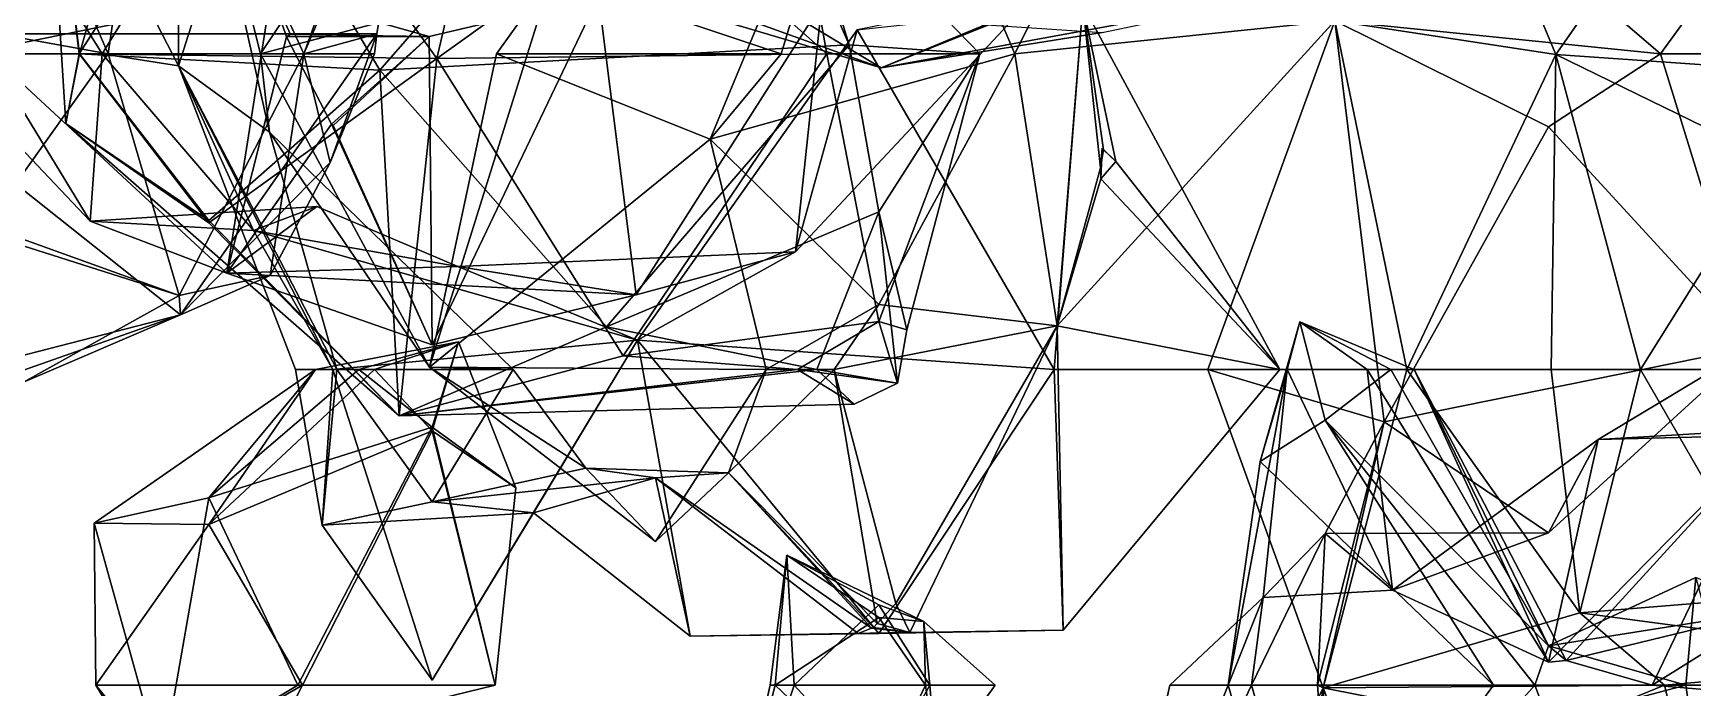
# Model space of a CAD drawing. Extents: x 290095 to 295679, y 4553756 to 4561441.
# Drawn here: x 294181.7 to 294275.3, y 4559352.2 to 4559389.2 of the extents above; entities that cross this region are included whole.
import ezdxf

# ---------------------------------------------------------------- set-up
doc = ezdxf.new("R2010")
doc.units = 0
doc.layers.add('Au_ppm_Pref_-_0_5', color=7, linetype='CONTINUOUS')

msp = doc.modelspace()

# ---------------------------------------------------------------- linework, layer by layer
at = {"layer": 'Au_ppm_Pref_-_0_5'}
for points in [[(294170, 4559389.131, 1910.11), (294170, 4559428.816, 1916.379), (294203.171, 4559402.488, 1906.424)], [(294193.716, 4559402.757, 1815.397), (294209.426, 4559409.159, 1812.517), (294204.427, 4559387.735, 1817.606)], [(294216.764, 4559396.584, 1814.354), (294204.427, 4559387.735, 1817.606), (294209.426, 4559409.159, 1812.517)], [(294219.28, 4559407.823, 1804.959), (294189.574, 4559406.677, 1805.023), (294201.207, 4559387.078, 1804.41)], [(294219.28, 4559407.823, 1804.959), (294201.207, 4559387.078, 1804.41), (294227.688, 4559388.516, 1805.657)], [(294224.485, 4559398.925, 1811.494), (294219.28, 4559407.823, 1804.959), (294227.688, 4559388.516, 1805.657)], [(294177.717, 4559406.809, 1896.699), (294168.53, 4559391.167, 1896.718), (294185.882, 4559388.006, 1897.323)], [(294177.717, 4559406.809, 1896.699), (294185.882, 4559388.006, 1897.323), (294188.541, 4559406.263, 1901.107)], [(294184.27, 4559388.006, 1808.055), (294189.574, 4559406.677, 1805.023), (294182.206, 4559404.817, 1810.966)], [(294201.207, 4559387.078, 1804.41), (294189.574, 4559406.677, 1805.023), (294184.27, 4559388.006, 1808.055)], [(294203.641, 4559406.576, 1906.821), (294188.541, 4559406.263, 1901.107), (294196.932, 4559388.006, 1901.562)], [(294203.171, 4559402.488, 1906.424), (294203.641, 4559406.576, 1906.821), (294196.932, 4559388.006, 1901.562)], [(294187.964, 4559405.824, 1863.25), (294178.986, 4559388.206, 1864.994), (294175.555, 4559405.824, 1860.617)], [(294178.986, 4559388.206, 1864.994), (294187.964, 4559405.824, 1863.25), (294191.565, 4559403.066, 1864.029)], [(294189.849, 4559387.322, 1847.434), (294189.883, 4559406.25, 1840.975), (294182.39, 4559401.829, 1847.13)], [(294188.541, 4559406.263, 1901.107), (294185.882, 4559388.006, 1897.323), (294196.932, 4559388.006, 1901.562)], [(294189.883, 4559406.25, 1840.975), (294189.849, 4559387.322, 1847.434), (294194.986, 4559383.576, 1841.191)], [(294194.986, 4559383.576, 1841.191), (294194.479, 4559388.006, 1836.625), (294189.883, 4559406.25, 1840.975)], [(294194.479, 4559388.006, 1836.625), (294204.85, 4559403.578, 1836.323), (294189.883, 4559406.25, 1840.975)], [(294210.892, 4559392.349, 1834.689), (294223.85, 4559388.006, 1831.911), (294229.337, 4559406.032, 1834.991)], [(294219.847, 4559383.177, 1834.357), (294237.046, 4559388.006, 1837.569), (294229.337, 4559406.032, 1834.991)], [(294219.847, 4559383.177, 1834.357), (294229.337, 4559406.032, 1834.991), (294223.85, 4559388.006, 1831.911)], [(294229.337, 4559406.032, 1834.991), (294237.046, 4559388.006, 1837.569), (294244.58, 4559403.164, 1839.07)], [(294255.105, 4559389.866, 1841.4), (294267.574, 4559387.967, 1835.513), (294260.107, 4559405.824, 1837.866)], [(294278.399, 4559403.444, 1836.686), (294260.107, 4559405.824, 1837.866), (294267.574, 4559387.967, 1835.513)], [(294195.082, 4559391.5, 1870.395), (294178.986, 4559388.206, 1864.994), (294192.088, 4559405.084, 1864.948)], [(294178.986, 4559388.206, 1864.994), (294191.565, 4559403.066, 1864.029), (294192.088, 4559405.084, 1864.948)], [(294184.27, 4559388.006, 1808.055), (294182.206, 4559404.817, 1810.966), (294183.494, 4559384.068, 1811.494)], [(294182.206, 4559404.817, 1810.966), (294193.716, 4559402.757, 1815.397), (294184.255, 4559388.006, 1814.94)], [(294183.494, 4559384.068, 1811.494), (294182.206, 4559404.817, 1810.966), (294184.255, 4559388.006, 1814.94)], [(294204.85, 4559403.578, 1836.323), (294194.479, 4559388.006, 1836.625), (294210.892, 4559392.349, 1834.689)], [(294194.909, 4559403.208, 1853.697), (294178.966, 4559398.556, 1856.586), (294185.554, 4559388.006, 1854.254)], [(294194.909, 4559403.208, 1853.697), (294189.849, 4559387.322, 1847.434), (294182.39, 4559401.829, 1847.13)], [(294184.255, 4559388.006, 1814.94), (294193.716, 4559402.757, 1815.397), (294204.427, 4559387.735, 1817.606)], [(294194.909, 4559403.208, 1853.697), (294185.554, 4559388.006, 1854.254), (294189.849, 4559387.322, 1847.434)], [(294244.58, 4559403.164, 1839.07), (294237.046, 4559388.006, 1837.569), (294255.105, 4559389.866, 1841.4)], [(294278.399, 4559403.444, 1836.686), (294267.574, 4559387.967, 1835.513), (294289.46, 4559386.442, 1836.097)], [(294203.171, 4559402.488, 1906.424), (294201.048, 4559389.131, 1904.685), (294170, 4559389.131, 1910.11)], [(294201.048, 4559389.131, 1904.685), (294203.171, 4559402.488, 1906.424), (294196.932, 4559388.006, 1901.562)], [(294224.485, 4559398.925, 1811.494), (294226.437, 4559388.006, 1816.054), (294216.764, 4559396.584, 1814.354)], [(294224.485, 4559398.925, 1811.494), (294235.066, 4559388.006, 1811.494), (294226.437, 4559388.006, 1816.054)], [(294224.485, 4559398.925, 1811.494), (294227.688, 4559388.516, 1805.657), (294235.066, 4559388.006, 1811.494)], [(294178.966, 4559398.556, 1856.586), (294175.925, 4559388.006, 1859.009), (294185.554, 4559388.006, 1854.254)], [(294216.764, 4559396.584, 1814.354), (294226.437, 4559388.006, 1816.054), (294204.427, 4559387.735, 1817.606)], [(294279.76, 4559396.649, 1844.072), (294273.48, 4559388.006, 1844.151), (294264.317, 4559395.876, 1845.847)], [(294279.76, 4559396.649, 1844.072), (294286.274, 4559388.006, 1847.13), (294273.48, 4559388.006, 1844.151)], [(294264.317, 4559395.876, 1845.847), (294273.48, 4559388.006, 1844.151), (294255.105, 4559389.866, 1841.4)], [(294217.256, 4559390.836, 1893.933), (294229.503, 4559387.207, 1888.907), (294208.873, 4559394.665, 1888.705)], [(294208.873, 4559394.665, 1888.705), (294229.503, 4559387.207, 1888.907), (294218.637, 4559393.752, 1883.798)], [(294229.503, 4559387.207, 1888.907), (294239.444, 4559391.345, 1883.312), (294218.637, 4559393.752, 1883.798)], [(294194.479, 4559388.006, 1836.625), (294204.019, 4559370.314, 1835.14), (294210.892, 4559392.349, 1834.689)], [(294210.892, 4559392.349, 1834.689), (294204.019, 4559370.314, 1835.14), (294207.79, 4559388.006, 1831.021)], [(294210.892, 4559392.349, 1834.689), (294207.79, 4559388.006, 1831.021), (294223.85, 4559388.006, 1831.911)], [(294192.584, 4559375.631, 1863.614), (294178.986, 4559388.206, 1864.994), (294195.082, 4559391.5, 1870.395)], [(294192.584, 4559375.631, 1863.614), (294195.082, 4559391.5, 1870.395), (294195.953, 4559388.95, 1870.194)], [(294195.953, 4559388.95, 1870.194), (294195.082, 4559391.5, 1870.395), (294196.182, 4559389.086, 1870.398)], [(294204, 4559388.977, 1870.42), (294195.082, 4559391.5, 1870.395), (294213.549, 4559391.227, 1870.446)], [(294196.182, 4559389.086, 1870.398), (294195.082, 4559391.5, 1870.395), (294204, 4559388.977, 1870.42)], [(294238.265, 4559391.393, 1858.603), (294224.675, 4559376.818, 1859.009), (294226.15, 4559390.817, 1863.315)], [(294224.675, 4559376.818, 1859.009), (294238.265, 4559391.393, 1858.603), (294228.151, 4559389.356, 1853.01)], [(294229.503, 4559387.207, 1888.907), (294253.451, 4559391.609, 1889.383), (294239.817, 4559391.344, 1883.261)], [(294241.977, 4559389.199, 1894.885), (294253.451, 4559391.609, 1889.383), (294229.503, 4559387.207, 1888.907)], [(294229.503, 4559387.207, 1888.907), (294239.817, 4559391.344, 1883.261), (294239.444, 4559391.345, 1883.312)], [(294185.882, 4559388.006, 1897.323), (294168.53, 4559391.167, 1896.718), (294178.966, 4559378.286, 1897.344)], [(294204, 4559388.977, 1870.42), (294213.549, 4559391.227, 1870.446), (294204.164, 4559371.584, 1870.422)], [(294215.68, 4559374.408, 1864.052), (294204.164, 4559371.584, 1870.422), (294213.549, 4559391.227, 1870.446)], [(294226.15, 4559390.817, 1863.315), (294215.68, 4559374.408, 1864.052), (294213.549, 4559391.227, 1870.446)], [(294224.675, 4559376.818, 1859.009), (294215.68, 4559374.408, 1864.052), (294226.15, 4559390.817, 1863.315)], [(294241.977, 4559389.199, 1894.885), (294229.503, 4559387.207, 1888.907), (294217.256, 4559390.836, 1893.933)], [(294240.875, 4559390.744, 1846.694), (294239.269, 4559370.188, 1851.8), (294228.151, 4559389.356, 1853.01)], [(294240.875, 4559390.744, 1846.694), (294252.002, 4559370.188, 1847.13), (294239.269, 4559370.188, 1851.8)], [(294240.875, 4559390.744, 1846.694), (294239.427, 4559372.648, 1841.566), (294241.868, 4559381.576, 1844.942)], [(294240.875, 4559390.744, 1846.694), (294255.105, 4559389.866, 1841.4), (294239.427, 4559372.648, 1841.566)], [(294240.875, 4559390.744, 1846.694), (294241.868, 4559381.576, 1844.942), (294242.053, 4559382.577, 1845.278)], [(294240.875, 4559390.744, 1846.694), (294242.75, 4559381.918, 1845.458), (294252.002, 4559370.188, 1847.13)], [(294240.875, 4559390.744, 1846.694), (294242.053, 4559382.577, 1845.278), (294242.75, 4559381.918, 1845.458)], [(294237.046, 4559388.006, 1837.569), (294239.427, 4559372.648, 1841.566), (294255.105, 4559389.866, 1841.4)], [(294255.105, 4559389.866, 1841.4), (294257.888, 4559367.224, 1846.55), (294247.934, 4559370.188, 1841.191)], [(294255.105, 4559389.866, 1841.4), (294247.934, 4559370.188, 1841.191), (294259.153, 4559370.188, 1837.416)], [(294267.16, 4559383.878, 1845.754), (294257.888, 4559367.224, 1846.55), (294255.105, 4559389.866, 1841.4)], [(294273.48, 4559388.006, 1844.151), (294267.16, 4559383.878, 1845.754), (294255.105, 4559389.866, 1841.4)], [(294255.105, 4559389.866, 1841.4), (294259.153, 4559370.188, 1837.416), (294267.574, 4559387.967, 1835.513)], [(294175.716, 4559369.601, 1906.186), (294170, 4559389.131, 1910.11), (294189.975, 4559373.277, 1904.575)], [(294201.048, 4559389.131, 1904.685), (294189.975, 4559373.277, 1904.575), (294170, 4559389.131, 1910.11)], [(294198.404, 4559381.872, 1904.211), (294189.975, 4559373.277, 1904.575), (294201.048, 4559389.131, 1904.685)], [(294192.584, 4559375.631, 1863.614), (294195.953, 4559388.95, 1870.194), (294198.479, 4559384.036, 1870.4)], [(294195.953, 4559388.95, 1870.194), (294196.182, 4559389.086, 1870.398), (294204, 4559388.977, 1870.42)], [(294195.953, 4559388.95, 1870.194), (294204, 4559388.977, 1870.42), (294198.479, 4559384.036, 1870.4)], [(294200.904, 4559388.006, 1904.565), (294201.048, 4559389.131, 1904.685), (294196.932, 4559388.006, 1901.562)], [(294200.904, 4559388.006, 1904.565), (294198.404, 4559381.872, 1904.211), (294201.048, 4559389.131, 1904.685)], [(294198.479, 4559384.036, 1870.4), (294204, 4559388.977, 1870.42), (294198.589, 4559383.964, 1870.405)], [(294198.589, 4559383.964, 1870.405), (294204, 4559388.977, 1870.42), (294204.164, 4559371.584, 1870.422)], [(294201.207, 4559387.078, 1804.41), (294213.999, 4559372.591, 1806.546), (294227.688, 4559388.516, 1805.657)], [(294229.363, 4559379.081, 1808.53), (294227.688, 4559388.516, 1805.657), (294213.999, 4559372.591, 1806.546)], [(294215.758, 4559371.85, 1852.617), (294224.675, 4559376.818, 1859.009), (294228.151, 4559389.356, 1853.01)], [(294215.758, 4559371.85, 1852.617), (294228.151, 4559389.356, 1853.01), (294239.269, 4559370.188, 1851.8)], [(294229.363, 4559379.081, 1808.53), (294235.066, 4559388.006, 1811.494), (294227.688, 4559388.516, 1805.657)], [(294175.925, 4559388.006, 1859.009), (294178.986, 4559388.206, 1864.994), (294184.878, 4559378.549, 1859.009)], [(294175.925, 4559388.006, 1859.009), (294184.878, 4559378.549, 1859.009), (294185.554, 4559388.006, 1854.254)], [(294189.896, 4559374.361, 1901.188), (294185.882, 4559388.006, 1897.323), (294178.966, 4559378.286, 1897.344)], [(294184.878, 4559378.549, 1859.009), (294178.986, 4559388.206, 1864.994), (294192.584, 4559375.631, 1863.614)], [(294184.27, 4559388.006, 1808.055), (294183.494, 4559384.068, 1811.494), (294191.565, 4559378.594, 1808.357)], [(294183.494, 4559384.068, 1811.494), (294184.255, 4559388.006, 1814.94), (294191.565, 4559378.461, 1814.676)], [(294191.565, 4559378.461, 1814.676), (294184.255, 4559388.006, 1814.94), (294204.427, 4559387.735, 1817.606)], [(294191.565, 4559378.594, 1808.357), (294201.207, 4559387.078, 1804.41), (294184.27, 4559388.006, 1808.055)], [(294185.554, 4559388.006, 1854.254), (294184.878, 4559378.549, 1859.009), (294194.08, 4559378.023, 1854.495)], [(294185.554, 4559388.006, 1854.254), (294194.08, 4559378.023, 1854.495), (294189.849, 4559387.322, 1847.434)], [(294196.932, 4559388.006, 1901.562), (294185.882, 4559388.006, 1897.323), (294189.896, 4559374.361, 1901.188)], [(294195.018, 4559375.49, 1903.979), (294196.932, 4559388.006, 1901.562), (294189.896, 4559374.361, 1901.188)], [(294202.31, 4559367.57, 1811.495), (294191.565, 4559378.461, 1814.676), (294204.427, 4559387.735, 1817.606)], [(294194.986, 4559383.576, 1841.191), (294204.019, 4559370.314, 1835.14), (294194.479, 4559388.006, 1836.625)], [(294196.932, 4559388.006, 1901.562), (294195.018, 4559375.49, 1903.979), (294198.404, 4559381.872, 1904.211)], [(294200.904, 4559388.006, 1904.565), (294196.932, 4559388.006, 1901.562), (294198.404, 4559381.872, 1904.211)], [(294214.945, 4559370.956, 1816.32), (294202.31, 4559367.57, 1811.495), (294204.427, 4559387.735, 1817.606)], [(294207.79, 4559388.006, 1831.021), (294204.019, 4559370.314, 1835.14), (294219.847, 4559383.177, 1834.357)], [(294226.437, 4559388.006, 1816.054), (294214.945, 4559370.956, 1816.32), (294204.427, 4559387.735, 1817.606)], [(294223.85, 4559388.006, 1831.911), (294207.79, 4559388.006, 1831.021), (294219.847, 4559383.177, 1834.357)], [(294214.945, 4559370.956, 1816.32), (294226.437, 4559388.006, 1816.054), (294229.363, 4559372.887, 1812.394)], [(294237.046, 4559388.006, 1837.569), (294219.847, 4559383.177, 1834.357), (294229.363, 4559373.85, 1836.472)], [(294235.066, 4559388.006, 1811.494), (294229.363, 4559372.887, 1812.394), (294226.437, 4559388.006, 1816.054)], [(294237.046, 4559388.006, 1837.569), (294229.363, 4559373.85, 1836.472), (294239.427, 4559372.648, 1841.566)], [(294229.363, 4559379.081, 1808.53), (294230.942, 4559372.422, 1811.494), (294235.066, 4559388.006, 1811.494)], [(294235.066, 4559388.006, 1811.494), (294230.942, 4559372.422, 1811.494), (294229.363, 4559372.887, 1812.394)], [(294267.574, 4559387.967, 1835.513), (294259.153, 4559370.188, 1837.416), (294267.312, 4559370.188, 1835.251)], [(294278.597, 4559371.419, 1847.936), (294267.16, 4559383.878, 1845.754), (294273.48, 4559388.006, 1844.151)], [(294272.339, 4559370.188, 1831.753), (294267.574, 4559387.967, 1835.513), (294267.312, 4559370.188, 1835.251)], [(294272.339, 4559370.188, 1831.753), (294279.76, 4559382.02, 1831.307), (294267.574, 4559387.967, 1835.513)], [(294289.46, 4559386.442, 1836.097), (294267.574, 4559387.967, 1835.513), (294279.76, 4559382.02, 1831.307)], [(294286.274, 4559388.006, 1847.13), (294278.597, 4559371.419, 1847.936), (294273.48, 4559388.006, 1844.151)], [(294196.459, 4559370.188, 1847.13), (294189.849, 4559387.322, 1847.434), (294198.553, 4559370.188, 1849.775)], [(294189.849, 4559387.322, 1847.434), (294194.08, 4559378.023, 1854.495), (294198.553, 4559370.188, 1849.775)], [(294198.784, 4559370.188, 1844.594), (294189.849, 4559387.322, 1847.434), (294196.459, 4559370.188, 1847.13)], [(294189.849, 4559387.322, 1847.434), (294198.784, 4559370.188, 1844.594), (294194.986, 4559383.576, 1841.191)], [(294201.207, 4559387.078, 1804.41), (294191.565, 4559378.594, 1808.357), (294202.31, 4559367.57, 1811.495)], [(294213.999, 4559372.591, 1806.546), (294201.207, 4559387.078, 1804.41), (294202.31, 4559367.57, 1811.495)], [(294191.565, 4559378.594, 1808.357), (294183.494, 4559384.068, 1811.494), (294202.31, 4559367.57, 1811.495)], [(294191.565, 4559378.461, 1814.676), (294202.31, 4559367.57, 1811.495), (294183.494, 4559384.068, 1811.494)], [(294192.584, 4559375.631, 1863.614), (294198.479, 4559384.036, 1870.4), (294204.164, 4559371.584, 1870.422)], [(294204.164, 4559371.584, 1870.422), (294198.479, 4559384.036, 1870.4), (294198.522, 4559383.956, 1870.405)], [(294198.589, 4559383.964, 1870.405), (294198.522, 4559383.956, 1870.405), (294198.479, 4559384.036, 1870.4)], [(294198.522, 4559383.956, 1870.405), (294198.589, 4559383.964, 1870.405), (294204.164, 4559371.584, 1870.422)], [(294267.16, 4559383.878, 1845.754), (294278.597, 4559371.419, 1847.936), (294257.888, 4559367.224, 1846.55)], [(294194.986, 4559383.576, 1841.191), (294198.784, 4559370.188, 1844.594), (294208.733, 4559370.188, 1841.191)], [(294208.733, 4559370.188, 1841.191), (294204.019, 4559370.314, 1835.14), (294194.986, 4559383.576, 1841.191)], [(294204.019, 4559370.314, 1835.14), (294223.007, 4559370.188, 1838.247), (294219.847, 4559383.177, 1834.357)], [(294223.007, 4559370.188, 1838.247), (294229.363, 4559373.85, 1836.472), (294219.847, 4559383.177, 1834.357)], [(294241.868, 4559381.576, 1844.942), (294241.901, 4559380.94, 1844.803), (294241.962, 4559382.673, 1845.352)], [(294242.053, 4559382.577, 1845.278), (294241.868, 4559381.576, 1844.942), (294241.962, 4559382.673, 1845.352)], [(294241.901, 4559380.94, 1844.803), (294242.75, 4559381.918, 1845.458), (294241.962, 4559382.673, 1845.352)], [(294242.75, 4559381.918, 1845.458), (294242.053, 4559382.577, 1845.278), (294241.962, 4559382.673, 1845.352)], [(294272.339, 4559370.188, 1831.753), (294287.549, 4559370.188, 1831.579), (294279.76, 4559382.02, 1831.307)], [(294195.018, 4559375.49, 1903.979), (294189.975, 4559373.277, 1904.575), (294198.404, 4559381.872, 1904.211)], [(294241.868, 4559381.576, 1844.942), (294239.427, 4559372.648, 1841.566), (294241.901, 4559380.94, 1844.803)], [(294242.75, 4559381.918, 1845.458), (294241.901, 4559380.94, 1844.803), (294252.002, 4559370.188, 1847.13)], [(294241.901, 4559380.94, 1844.803), (294239.427, 4559372.648, 1841.566), (294252.002, 4559370.188, 1847.13)], [(294181.104, 4559369.476, 1905.341), (294189.896, 4559374.361, 1901.188), (294173.096, 4559379.705, 1900.584)], [(294173.096, 4559379.705, 1900.584), (294189.896, 4559374.361, 1901.188), (294178.966, 4559378.286, 1897.344)], [(294197.666, 4559379.378, 1859.009), (294184.878, 4559378.549, 1859.009), (294192.584, 4559375.631, 1863.614)], [(294184.878, 4559378.549, 1859.009), (294197.666, 4559379.378, 1859.009), (294194.08, 4559378.023, 1854.495)], [(294192.584, 4559375.631, 1863.614), (294205.608, 4559376.001, 1858.548), (294197.666, 4559379.378, 1859.009)], [(294194.08, 4559378.023, 1854.495), (294197.666, 4559379.378, 1859.009), (294205.608, 4559376.001, 1858.548)], [(294229.363, 4559379.081, 1808.53), (294213.999, 4559372.591, 1806.546), (294225.872, 4559370.188, 1809.848)], [(294229.363, 4559379.081, 1808.53), (294225.872, 4559370.188, 1809.848), (294230.427, 4559369.423, 1811.528)], [(294229.363, 4559379.081, 1808.53), (294230.427, 4559369.423, 1811.528), (294230.942, 4559372.422, 1811.494)], [(294215.758, 4559371.85, 1852.617), (294194.08, 4559378.023, 1854.495), (294205.608, 4559376.001, 1858.548)], [(294215.758, 4559371.85, 1852.617), (294198.553, 4559370.188, 1849.775), (294194.08, 4559378.023, 1854.495)], [(294215.758, 4559371.85, 1852.617), (294205.608, 4559376.001, 1858.548), (294224.675, 4559376.818, 1859.009)], [(294224.675, 4559376.818, 1859.009), (294205.608, 4559376.001, 1858.548), (294215.68, 4559374.408, 1864.052)], [(294189.975, 4559373.277, 1904.575), (294195.018, 4559375.49, 1903.979), (294189.896, 4559374.361, 1901.188)], [(294192.584, 4559375.631, 1863.614), (294215.68, 4559374.408, 1864.052), (294205.608, 4559376.001, 1858.548)], [(294215.68, 4559374.408, 1864.052), (294192.584, 4559375.631, 1863.614), (294204.164, 4559371.584, 1870.422)], [(294181.104, 4559369.476, 1905.341), (294189.975, 4559373.277, 1904.575), (294189.896, 4559374.361, 1901.188)], [(294226.841, 4559370.188, 1841.191), (294229.363, 4559373.85, 1836.472), (294223.007, 4559370.188, 1838.247)], [(294226.841, 4559370.188, 1841.191), (294239.427, 4559372.648, 1841.566), (294229.363, 4559373.85, 1836.472)], [(294179.172, 4559369.465, 1905.635), (294175.716, 4559369.601, 1906.186), (294189.975, 4559373.277, 1904.575)], [(294181.104, 4559369.476, 1905.341), (294179.172, 4559369.465, 1905.635), (294189.975, 4559373.277, 1904.575)], [(294225.872, 4559370.188, 1809.848), (294213.999, 4559372.591, 1806.546), (294202.31, 4559367.57, 1811.495)], [(294214.945, 4559370.956, 1816.32), (294229.363, 4559372.887, 1812.394), (294224.779, 4559370.188, 1813.655)], [(294230.427, 4559369.423, 1811.528), (294224.779, 4559370.188, 1813.655), (294229.363, 4559372.887, 1812.394)], [(294230.331, 4559356.979, 1842.113), (294239.427, 4559372.648, 1841.566), (294226.841, 4559370.188, 1841.191)], [(294230.942, 4559372.422, 1811.494), (294230.427, 4559369.423, 1811.528), (294229.363, 4559372.887, 1812.394)], [(294239.427, 4559372.648, 1841.566), (294230.331, 4559356.979, 1842.113), (294231.117, 4559355.34, 1843.008)], [(294239.427, 4559372.648, 1841.566), (294231.117, 4559355.34, 1843.008), (294239.764, 4559355.478, 1847.13)], [(294239.764, 4559355.478, 1847.13), (294252.002, 4559370.188, 1847.13), (294239.427, 4559372.648, 1841.566)], [(294250.891, 4559364.997, 1859.009), (294253.13, 4559372.877, 1859.166), (294254.561, 4559367.324, 1859.963)], [(294253.13, 4559372.877, 1859.166), (294250.891, 4559364.997, 1859.009), (294252.415, 4559370.188, 1857.997)], [(294253.13, 4559372.877, 1859.166), (294252.415, 4559370.188, 1857.997), (294256.915, 4559370.188, 1857.899)], [(294253.13, 4559372.877, 1859.166), (294259.58, 4559370.188, 1859.009), (294258.253, 4559370.188, 1860.749)], [(294254.561, 4559367.324, 1859.963), (294253.13, 4559372.877, 1859.166), (294258.253, 4559370.188, 1860.749)], [(294259.58, 4559370.188, 1859.009), (294253.13, 4559372.877, 1859.166), (294256.915, 4559370.188, 1857.899)], [(294197.577, 4559370.188, 1882.766), (294205.65, 4559371.742, 1882.603), (294200.918, 4559370.188, 1884.296)], [(294205.65, 4559371.742, 1882.603), (294197.577, 4559370.188, 1882.766), (294200.024, 4559370.188, 1880.814)], [(294215.758, 4559371.85, 1852.617), (294204.164, 4559352.659, 1852.973), (294198.553, 4559370.188, 1849.775)], [(294205.65, 4559371.742, 1882.603), (294200.024, 4559370.188, 1880.814), (294204.164, 4559366.941, 1881.684)], [(294204.164, 4559366.719, 1883.922), (294200.918, 4559370.188, 1884.296), (294205.65, 4559371.742, 1882.603)], [(294215.758, 4559371.85, 1852.617), (294209.889, 4559362.092, 1847.13), (294204.164, 4559352.659, 1852.973)], [(294204.164, 4559366.719, 1883.922), (294205.65, 4559371.742, 1882.603), (294208.881, 4559363.517, 1882.766)], [(294205.65, 4559371.742, 1882.603), (294204.164, 4559366.941, 1881.684), (294208.881, 4559363.517, 1882.766)], [(294215.758, 4559371.85, 1852.617), (294218.724, 4559355.143, 1847.13), (294209.889, 4559362.092, 1847.13)], [(294215.758, 4559371.85, 1852.617), (294229.363, 4559355.287, 1852.097), (294218.724, 4559355.143, 1847.13)], [(294215.758, 4559371.85, 1852.617), (294239.269, 4559370.188, 1851.8), (294229.363, 4559355.287, 1852.097)], [(294202.31, 4559367.57, 1811.495), (294214.945, 4559370.956, 1816.32), (294224.779, 4559370.188, 1813.655)], [(294267.16, 4559360.97, 1849.997), (294257.888, 4559367.224, 1846.55), (294278.597, 4559371.419, 1847.936)], [(294267.16, 4559360.97, 1849.997), (294278.597, 4559371.419, 1847.936), (294269.949, 4559366.244, 1853.069)], [(294295.535, 4559367.746, 1852.615), (294269.949, 4559366.244, 1853.069), (294278.597, 4559371.419, 1847.936)], [(294197.577, 4559370.188, 1882.766), (294191.565, 4559361.431, 1885.786), (294185.096, 4559361.518, 1882.766)], [(294197.577, 4559370.188, 1882.766), (294185.096, 4559361.518, 1882.766), (294191.565, 4559362.943, 1879.242)], [(294204.164, 4559366.719, 1883.922), (294191.565, 4559361.431, 1885.786), (294200.918, 4559370.188, 1884.296)], [(294204.164, 4559366.941, 1881.684), (294200.024, 4559370.188, 1880.814), (294191.565, 4559362.943, 1879.242)], [(294197.577, 4559370.188, 1882.766), (294200.918, 4559370.188, 1884.296), (294191.565, 4559361.431, 1885.786)], [(294197.577, 4559370.188, 1882.766), (294191.565, 4559362.943, 1879.242), (294200.024, 4559370.188, 1880.814)], [(294198.553, 4559370.188, 1849.775), (294197.952, 4559361.402, 1847.13), (294196.459, 4559370.188, 1847.13)], [(294198.784, 4559370.188, 1844.594), (294196.459, 4559370.188, 1847.13), (294197.952, 4559361.402, 1847.13)], [(294204.164, 4559352.659, 1852.973), (294197.952, 4559361.402, 1847.13), (294198.553, 4559370.188, 1849.775)], [(294198.784, 4559370.188, 1844.594), (294197.952, 4559361.402, 1847.13), (294204.164, 4559362.712, 1844.638)], [(294208.733, 4559370.188, 1841.191), (294198.784, 4559370.188, 1844.594), (294204.164, 4559362.712, 1844.638)], [(294225.872, 4559370.188, 1809.848), (294202.31, 4559367.57, 1811.495), (294227.976, 4559368.226, 1811.494)], [(294202.31, 4559367.57, 1811.495), (294224.779, 4559370.188, 1813.655), (294227.976, 4559368.226, 1811.494)], [(294208.733, 4559370.188, 1841.191), (294212.832, 4559364.627, 1841.191), (294204.019, 4559370.314, 1835.14)], [(294216.764, 4559360.487, 1837.957), (294204.019, 4559370.314, 1835.14), (294212.832, 4559364.627, 1841.191)], [(294223.007, 4559370.188, 1838.247), (294204.019, 4559370.314, 1835.14), (294216.764, 4559360.487, 1837.957)], [(294208.733, 4559370.188, 1841.191), (294204.164, 4559362.712, 1844.638), (294212.832, 4559364.627, 1841.191)], [(294220.89, 4559364.352, 1841.191), (294223.007, 4559370.188, 1838.247), (294216.764, 4559360.487, 1837.957)], [(294220.89, 4559364.352, 1841.191), (294229.271, 4559355.851, 1842.136), (294226.841, 4559370.188, 1841.191)], [(294220.89, 4559364.352, 1841.191), (294226.841, 4559370.188, 1841.191), (294223.007, 4559370.188, 1838.247)], [(294227.976, 4559368.226, 1811.494), (294224.779, 4559370.188, 1813.655), (294230.427, 4559369.423, 1811.528)], [(294225.872, 4559370.188, 1809.848), (294227.976, 4559368.226, 1811.494), (294230.427, 4559369.423, 1811.528)], [(294229.271, 4559355.851, 1842.136), (294230.331, 4559356.979, 1842.113), (294226.841, 4559370.188, 1841.191)], [(294239.764, 4559355.478, 1847.13), (294229.363, 4559355.287, 1852.097), (294239.269, 4559370.188, 1851.8)], [(294239.764, 4559355.478, 1847.13), (294239.269, 4559370.188, 1851.8), (294252.002, 4559370.188, 1847.13)], [(294257.888, 4559367.224, 1846.55), (294254.431, 4559352.23, 1841.225), (294247.934, 4559370.188, 1841.191)], [(294247.934, 4559370.188, 1841.191), (294254.431, 4559352.23, 1841.225), (294259.153, 4559370.188, 1837.416)], [(294252.415, 4559370.188, 1857.997), (294250.891, 4559364.997, 1859.009), (294249.076, 4559352.37, 1855.655)], [(294252.415, 4559370.188, 1857.997), (294249.076, 4559352.37, 1855.655), (294251.058, 4559357.324, 1853.069)], [(294252.415, 4559370.188, 1857.997), (294251.058, 4559357.324, 1853.069), (294258.355, 4559357.735, 1853.069)], [(294252.415, 4559370.188, 1857.997), (294258.355, 4559357.735, 1853.069), (294256.915, 4559370.188, 1857.899)], [(294259.153, 4559370.188, 1837.416), (294254.431, 4559352.23, 1841.225), (294268.92, 4559356.447, 1835.781)], [(294254.561, 4559367.324, 1859.963), (294258.253, 4559370.188, 1860.749), (294267.16, 4559354.585, 1859.747)], [(294256.915, 4559370.188, 1857.899), (294258.355, 4559357.735, 1853.069), (294267.16, 4559353.669, 1858.576)], [(294259.58, 4559370.188, 1859.009), (294256.915, 4559370.188, 1857.899), (294267.16, 4559353.669, 1858.576)], [(294259.58, 4559370.188, 1859.009), (294267.16, 4559354.585, 1859.747), (294258.253, 4559370.188, 1860.749)], [(294267.312, 4559370.188, 1835.251), (294259.153, 4559370.188, 1837.416), (294268.92, 4559356.447, 1835.781)], [(294259.58, 4559370.188, 1859.009), (294268.149, 4559353.768, 1859.009), (294267.16, 4559354.585, 1859.747)], [(294259.58, 4559370.188, 1859.009), (294267.16, 4559353.669, 1858.576), (294268.149, 4559353.768, 1859.009)], [(294272.339, 4559370.188, 1831.753), (294267.312, 4559370.188, 1835.251), (294268.92, 4559356.447, 1835.781)], [(294272.339, 4559370.188, 1831.753), (294268.92, 4559356.447, 1835.781), (294279.76, 4559357.345, 1830.97)], [(294272.339, 4559370.188, 1831.753), (294279.76, 4559357.345, 1830.97), (294287.549, 4559370.188, 1831.579)], [(294254.561, 4559367.324, 1859.963), (294264.051, 4559352.37, 1859.009), (294250.891, 4559364.997, 1859.009)], [(294254.12, 4559352.37, 1847.13), (294257.888, 4559367.224, 1846.55), (294254.561, 4559360.937, 1850.213)], [(294254.12, 4559352.37, 1847.13), (294254.431, 4559352.23, 1841.225), (294257.888, 4559367.224, 1846.55)], [(294254.561, 4559367.324, 1859.963), (294266.385, 4559352.37, 1859.374), (294264.051, 4559352.37, 1859.009)], [(294254.561, 4559367.324, 1859.963), (294267.16, 4559354.585, 1859.747), (294266.385, 4559352.37, 1859.374)], [(294254.561, 4559360.937, 1850.213), (294257.888, 4559367.224, 1846.55), (294267.16, 4559360.97, 1849.997)], [(294279.76, 4559366.482, 1857.774), (294269.949, 4559366.244, 1853.069), (294295.535, 4559367.746, 1852.615)], [(294204.164, 4559366.941, 1881.684), (294191.565, 4559362.943, 1879.242), (294196.594, 4559352.37, 1880.395)], [(294204.164, 4559366.719, 1883.922), (294196.842, 4559352.37, 1885.254), (294191.565, 4559361.431, 1885.786)], [(294204.164, 4559366.941, 1881.684), (294196.594, 4559352.37, 1880.395), (294207.712, 4559352.37, 1882.766)], [(294204.164, 4559366.719, 1883.922), (294207.712, 4559352.37, 1882.766), (294196.842, 4559352.37, 1885.254)], [(294204.164, 4559366.941, 1881.684), (294207.712, 4559352.37, 1882.766), (294208.881, 4559363.517, 1882.766)], [(294204.164, 4559366.719, 1883.922), (294208.881, 4559363.517, 1882.766), (294207.712, 4559352.37, 1882.766)], [(294258.355, 4559357.735, 1853.069), (294269.949, 4559366.244, 1853.069), (294267.16, 4559353.669, 1858.576)], [(294258.355, 4559357.735, 1853.069), (294267.16, 4559360.97, 1849.997), (294269.949, 4559366.244, 1853.069)], [(294279.76, 4559366.482, 1857.774), (294268.149, 4559353.768, 1859.009), (294267.16, 4559353.669, 1858.576)], [(294279.76, 4559366.482, 1857.774), (294267.16, 4559353.669, 1858.576), (294269.949, 4559366.244, 1853.069)], [(294273.005, 4559352.37, 1859.009), (294268.149, 4559353.768, 1859.009), (294279.76, 4559366.482, 1857.774)], [(294273.005, 4559352.37, 1859.009), (294279.76, 4559366.482, 1857.774), (294290.648, 4559350.91, 1859.165)], [(294216.764, 4559364.072, 1843.229), (294212.832, 4559364.627, 1841.191), (294204.164, 4559362.712, 1844.638)], [(294220.89, 4559364.352, 1841.191), (294212.832, 4559364.627, 1841.191), (294216.764, 4559364.072, 1843.229)], [(294220.89, 4559364.352, 1841.191), (294216.764, 4559360.487, 1837.957), (294212.832, 4559364.627, 1841.191)], [(294228.955, 4559355.595, 1842.206), (294220.89, 4559364.352, 1841.191), (294216.764, 4559364.072, 1843.229)], [(294229.059, 4559355.636, 1842.136), (294220.89, 4559364.352, 1841.191), (294228.955, 4559355.595, 1842.206)], [(294220.89, 4559364.352, 1841.191), (294229.059, 4559355.636, 1842.136), (294229.271, 4559355.851, 1842.136)], [(294250.891, 4559364.997, 1859.009), (294264.051, 4559352.37, 1859.009), (294249.076, 4559352.37, 1855.655)], [(294216.764, 4559364.072, 1843.229), (294204.164, 4559362.712, 1844.638), (294209.889, 4559362.092, 1847.13)], [(294218.724, 4559355.143, 1847.13), (294216.764, 4559364.072, 1843.229), (294209.889, 4559362.092, 1847.13)], [(294216.764, 4559364.072, 1843.229), (294228.202, 4559355.293, 1842.713), (294228.955, 4559355.595, 1842.206)], [(294218.724, 4559355.143, 1847.13), (294228.202, 4559355.293, 1842.713), (294216.764, 4559364.072, 1843.229)], [(294185.096, 4559361.518, 1882.766), (294188.91, 4559347.785, 1881.885), (294191.565, 4559362.943, 1879.242)], [(294196.594, 4559352.37, 1880.395), (294191.565, 4559362.943, 1879.242), (294188.91, 4559347.785, 1881.885)], [(294209.889, 4559362.092, 1847.13), (294204.164, 4559362.712, 1844.638), (294197.952, 4559361.402, 1847.13)], [(294185.096, 4559361.518, 1882.766), (294191.565, 4559361.431, 1885.786), (294185.185, 4559352.37, 1885.774)], [(294188.91, 4559347.785, 1881.885), (294185.096, 4559361.518, 1882.766), (294185.185, 4559352.37, 1885.774)], [(294196.842, 4559352.37, 1885.254), (294185.185, 4559352.37, 1885.774), (294191.565, 4559361.431, 1885.786)], [(294209.889, 4559362.092, 1847.13), (294197.952, 4559361.402, 1847.13), (294204.164, 4559352.659, 1852.973)], [(294254.12, 4559352.37, 1847.13), (294254.561, 4559360.937, 1850.213), (294250.388, 4559352.37, 1851.102)], [(294250.388, 4559352.37, 1851.102), (294254.561, 4559360.937, 1850.213), (294251.058, 4559357.324, 1853.069)], [(294258.355, 4559357.735, 1853.069), (294251.058, 4559357.324, 1853.069), (294254.561, 4559360.937, 1850.213)], [(294254.561, 4559360.937, 1850.213), (294267.16, 4559360.97, 1849.997), (294258.355, 4559357.735, 1853.069)], [(294223.231, 4559352.37, 1876.827), (294224.177, 4559359.704, 1876.827), (294223.524, 4559352.37, 1879.579)], [(294224.177, 4559359.704, 1876.827), (294223.231, 4559352.37, 1876.827), (294224.586, 4559352.37, 1874.575)], [(294224.177, 4559359.704, 1876.827), (294229.363, 4559356.186, 1878.099), (294223.524, 4559352.37, 1879.579)], [(294224.177, 4559359.704, 1876.827), (294231.901, 4559355.96, 1876.827), (294229.363, 4559356.186, 1878.099)], [(294224.177, 4559359.704, 1876.827), (294224.586, 4559352.37, 1874.575), (294229.363, 4559356.906, 1875.315)], [(294231.901, 4559355.96, 1876.827), (294224.177, 4559359.704, 1876.827), (294229.363, 4559356.906, 1875.315)], [(294274.899, 4559352.37, 1864.948), (294267.16, 4559354.585, 1859.747), (294275.464, 4559358.445, 1864.948)], [(294279.76, 4559356.59, 1863.541), (294275.464, 4559358.445, 1864.948), (294267.16, 4559354.585, 1859.747)], [(294274.899, 4559352.37, 1864.948), (294275.464, 4559358.445, 1864.948), (294277.09, 4559352.37, 1866.206)], [(294229.363, 4559356.906, 1875.315), (294224.586, 4559352.37, 1874.575), (294232.25, 4559352.37, 1875.465)], [(294231.117, 4559355.34, 1843.008), (294230.331, 4559356.979, 1842.113), (294229.271, 4559355.851, 1842.136)], [(294231.901, 4559355.96, 1876.827), (294229.363, 4559356.906, 1875.315), (294232.25, 4559352.37, 1875.465)], [(294249.076, 4559352.37, 1855.655), (294245.782, 4559352.37, 1853.069), (294251.058, 4559357.324, 1853.069)], [(294250.388, 4559352.37, 1851.102), (294251.058, 4559357.324, 1853.069), (294245.782, 4559352.37, 1853.069)], [(294268.92, 4559356.447, 1835.781), (294289.267, 4559353.744, 1836.251), (294279.76, 4559357.345, 1830.97)], [(294231.999, 4559352.37, 1878.069), (294223.524, 4559352.37, 1879.579), (294229.363, 4559356.186, 1878.099)], [(294231.117, 4559355.34, 1843.008), (294229.271, 4559355.851, 1842.136), (294229.059, 4559355.636, 1842.136)], [(294231.901, 4559355.96, 1876.827), (294231.999, 4559352.37, 1878.069), (294229.363, 4559356.186, 1878.099)], [(294231.901, 4559355.96, 1876.827), (294235.938, 4559352.37, 1876.827), (294231.999, 4559352.37, 1878.069)], [(294235.938, 4559352.37, 1876.827), (294231.901, 4559355.96, 1876.827), (294232.25, 4559352.37, 1875.465)], [(294254.431, 4559352.23, 1841.225), (294273.695, 4559352.37, 1838.332), (294268.92, 4559356.447, 1835.781)], [(294279.76, 4559356.59, 1863.541), (294267.16, 4559354.585, 1859.747), (294268.149, 4559353.768, 1859.009)], [(294279.76, 4559356.59, 1863.541), (294268.149, 4559353.768, 1859.009), (294273.005, 4559352.37, 1859.009)], [(294289.267, 4559353.744, 1836.251), (294268.92, 4559356.447, 1835.781), (294273.695, 4559352.37, 1838.332)], [(294279.76, 4559356.59, 1863.541), (294273.005, 4559352.37, 1859.009), (294290.648, 4559350.91, 1859.165)], [(294231.117, 4559355.34, 1843.008), (294218.724, 4559355.143, 1847.13), (294239.764, 4559355.478, 1847.13)], [(294218.724, 4559355.143, 1847.13), (294229.363, 4559355.287, 1852.097), (294239.764, 4559355.478, 1847.13)], [(294231.117, 4559355.34, 1843.008), (294228.202, 4559355.293, 1842.713), (294218.724, 4559355.143, 1847.13)], [(294228.955, 4559355.595, 1842.206), (294228.202, 4559355.293, 1842.713), (294231.117, 4559355.34, 1843.008)], [(294229.059, 4559355.636, 1842.136), (294228.955, 4559355.595, 1842.206), (294231.117, 4559355.34, 1843.008)], [(294274.899, 4559352.37, 1864.948), (294266.385, 4559352.37, 1859.374), (294267.16, 4559354.585, 1859.747)], [(294273.695, 4559352.37, 1838.332), (294277.735, 4559335.388, 1835.582), (294289.267, 4559353.744, 1836.251)], [(294196.842, 4559352.37, 1885.254), (294191.565, 4559341.931, 1886.245), (294185.185, 4559352.37, 1885.774)], [(294188.91, 4559347.785, 1881.885), (294185.185, 4559352.37, 1885.774), (294191.565, 4559341.931, 1886.245)], [(294196.842, 4559352.37, 1885.254), (294188.91, 4559347.785, 1881.885), (294191.565, 4559341.931, 1886.245)], [(294196.842, 4559352.37, 1885.254), (294207.712, 4559352.37, 1882.766), (294188.91, 4559347.785, 1881.885)], [(294188.91, 4559347.785, 1881.885), (294207.712, 4559352.37, 1882.766), (294196.594, 4559352.37, 1880.395)], [(294220.328, 4559339.593, 1876.827), (294223.231, 4559352.37, 1876.827), (294223.524, 4559352.37, 1879.579)], [(294220.328, 4559339.593, 1876.827), (294223.524, 4559352.37, 1879.579), (294229.363, 4559346.81, 1878.68)], [(294223.231, 4559352.37, 1876.827), (294220.328, 4559339.593, 1876.827), (294224.586, 4559352.37, 1874.575)], [(294220.328, 4559339.593, 1876.827), (294229.363, 4559347.167, 1875.092), (294224.586, 4559352.37, 1874.575)], [(294229.363, 4559346.81, 1878.68), (294223.524, 4559352.37, 1879.579), (294231.999, 4559352.37, 1878.069)], [(294232.25, 4559352.37, 1875.465), (294224.586, 4559352.37, 1874.575), (294229.363, 4559347.167, 1875.092)], [(294232.615, 4559347.77, 1876.827), (294229.363, 4559346.81, 1878.68), (294231.999, 4559352.37, 1878.069)], [(294232.615, 4559347.77, 1876.827), (294232.25, 4559352.37, 1875.465), (294229.363, 4559347.167, 1875.092)], [(294235.938, 4559352.37, 1876.827), (294232.615, 4559347.77, 1876.827), (294231.999, 4559352.37, 1878.069)], [(294232.615, 4559347.77, 1876.827), (294235.938, 4559352.37, 1876.827), (294232.25, 4559352.37, 1875.465)], [(294249.076, 4559352.37, 1855.655), (294253.357, 4559337.761, 1860.586), (294241.847, 4559334.371, 1853.103)], [(294249.076, 4559352.37, 1855.655), (294241.847, 4559334.371, 1853.103), (294245.782, 4559352.37, 1853.069)], [(294255.488, 4559334.607, 1847.739), (294250.388, 4559352.37, 1851.102), (294241.847, 4559334.371, 1853.103)], [(294241.847, 4559334.371, 1853.103), (294250.388, 4559352.37, 1851.102), (294245.782, 4559352.37, 1853.069)], [(294245.645, 4559334.552, 1839.861), (294254.431, 4559352.23, 1841.225), (294255.488, 4559334.607, 1847.739)], [(294245.645, 4559334.552, 1839.861), (294252.11, 4559338.019, 1835.251), (294254.431, 4559352.23, 1841.225)], [(294253.357, 4559337.761, 1860.586), (294249.076, 4559352.37, 1855.655), (294264.051, 4559352.37, 1859.009)], [(294255.488, 4559334.607, 1847.739), (294254.12, 4559352.37, 1847.13), (294250.388, 4559352.37, 1851.102)], [(294258.844, 4559340.609, 1835.251), (294254.431, 4559352.23, 1841.225), (294252.11, 4559338.019, 1835.251)], [(294267.16, 4559350.326, 1859.69), (294253.357, 4559337.761, 1860.586), (294266.385, 4559352.37, 1859.374)], [(294266.385, 4559352.37, 1859.374), (294253.357, 4559337.761, 1860.586), (294264.051, 4559352.37, 1859.009)], [(294255.488, 4559334.607, 1847.739), (294254.431, 4559352.23, 1841.225), (294254.12, 4559352.37, 1847.13)], [(294267.16, 4559349.7, 1836.141), (294273.695, 4559352.37, 1838.332), (294254.431, 4559352.23, 1841.225)], [(294267.16, 4559349.7, 1836.141), (294254.431, 4559352.23, 1841.225), (294258.844, 4559340.609, 1835.251)], [(294267.16, 4559350.326, 1859.69), (294266.385, 4559352.37, 1859.374), (294274.899, 4559352.37, 1864.948)], [(294267.16, 4559350.326, 1859.69), (294274.899, 4559352.37, 1864.948), (294275.718, 4559346.655, 1864.948)], [(294273.695, 4559352.37, 1838.332), (294267.16, 4559349.7, 1836.141), (294277.735, 4559335.388, 1835.582)], [(294275.718, 4559346.655, 1864.948), (294274.899, 4559352.37, 1864.948), (294277.09, 4559352.37, 1866.206)]]:
    msp.add_3dface(points, dxfattribs=at)

doc.saveas('drawing.dxf')
